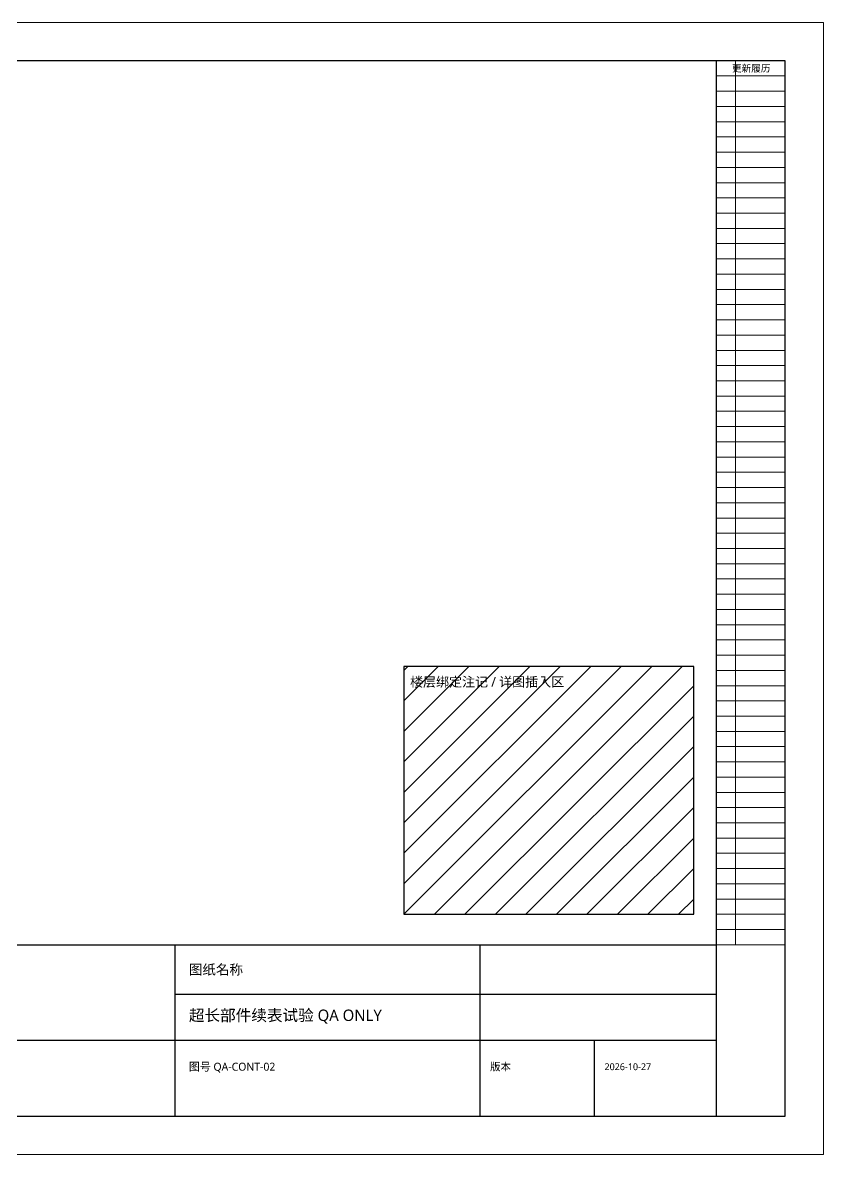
# Model space of a CAD drawing. Header units: millimetres. Extents: x 0 to 420, y 0 to 297.
# Drawn here: x 210 to 420, y 0 to 297 of the extents above; entities that cross this region are included whole.
import ezdxf

# ---------------------------------------------------------------- set-up
doc = ezdxf.new("R2010")
doc.units = ezdxf.units.MM
for name, color, linetype in [('ALIGN_A3', 8, 'Continuous'), ('BORDER', 7, 'Continuous'), ('FIXED_INFO', 7, 'Continuous'), ('NOTE_INSERT', 6, 'Continuous'), ('REVISION', 1, 'Continuous'), ('TEXT', 7, 'Continuous')]:
    doc.layers.add(name, color=color, linetype=linetype)
doc.styles.add('MDG_CJK', font='NotoSansSC-VF.ttf')

msp = doc.modelspace()

# ---------------------------------------------------------------- linework, layer by layer
at = {"layer": 'ALIGN_A3', "lineweight": 13}
for p, q in [((420, 297), (0, 297)), ((420, 0), (420, 297)), ((0, 0), (420, 0))]:
    msp.add_line(p, q, dxfattribs=at)
at = {"layer": 'BORDER', "lineweight": 30}
for p, q in [((410, 287), (10, 287)), ((410, 10), (410, 287)), ((10, 10), (410, 10))]:
    msp.add_line(p, q, dxfattribs=at)
at = {"layer": 'FIXED_INFO', "lineweight": 30}
msp.add_line((10, 55), (392, 55), dxfattribs=at)
at = {"layer": 'FIXED_INFO', "lineweight": 25}
for p, q in [((250, 10), (250, 55)), ((330, 10), (330, 55)), ((250, 42), (392, 42)), ((10, 30), (392, 30)), ((360, 10), (360, 30))]:
    msp.add_line(p, q, dxfattribs=at)
at = {"layer": 'NOTE_INSERT', "lineweight": 25}
for p, q in [((386, 128), (310, 128)), ((310, 128), (310, 63)), ((386, 63), (386, 128)), ((310, 63), (386, 63))]:
    msp.add_line(p, q, dxfattribs=at)
at = {"layer": 'NOTE_INSERT', "lineweight": 9}
for p, q in [((310, 63), (375, 128)), ((310, 71), (367, 128)), ((310, 79), (359, 128)), ((310, 87), (351, 128)), ((310, 95), (343, 128)), ((310, 103), (335, 128)), ((310, 111), (327, 128)), ((310, 119), (319, 128)), ((310, 127), (311, 128)), ((318, 63), (383, 128)), ((326, 63), (386, 123)), ((334, 63), (386, 115)), ((342, 63), (386, 107)), ((350, 63), (386, 99)), ((358, 63), (386, 91)), ((366, 63), (386, 83)), ((374, 63), (386, 75)), ((382, 63), (386, 67))]:
    msp.add_line(p, q, dxfattribs=at)
at = {"layer": 'REVISION', "lineweight": 30}
msp.add_line((392, 10), (392, 287), dxfattribs=at)
at = {"layer": 'REVISION', "lineweight": 13}
for p, q in [((392, 287), (410, 287)), ((392, 283), (410, 283)), ((392, 279), (410, 279)), ((392, 275), (410, 275)), ((392, 271), (410, 271)), ((392, 267), (410, 267)), ((392, 263), (410, 263)), ((392, 259), (410, 259)), ((392, 255), (410, 255)), ((392, 251), (410, 251)), ((392, 247), (410, 247)), ((392, 243), (410, 243)), ((392, 239), (410, 239)), ((392, 235), (410, 235)), ((392, 231), (410, 231)), ((392, 227), (410, 227)), ((392, 223), (410, 223)), ((392, 219), (410, 219)), ((392, 215), (410, 215)), ((392, 211), (410, 211)), ((392, 207), (410, 207)), ((392, 203), (410, 203)), ((392, 199), (410, 199)), ((392, 195), (410, 195)), ((392, 191), (410, 191)), ((392, 187), (410, 187)), ((392, 183), (410, 183)), ((392, 179), (410, 179)), ((392, 175), (410, 175)), ((392, 171), (410, 171)), ((392, 167), (410, 167)), ((392, 163), (410, 163)), ((392, 159), (410, 159)), ((392, 155), (410, 155)), ((392, 151), (410, 151)), ((392, 147), (410, 147)), ((392, 143), (410, 143)), ((392, 139), (410, 139)), ((392, 135), (410, 135)), ((392, 131), (410, 131)), ((392, 127), (410, 127)), ((392, 123), (410, 123)), ((392, 119), (410, 119)), ((392, 115), (410, 115)), ((392, 111), (410, 111)), ((392, 107), (410, 107)), ((392, 103), (410, 103)), ((392, 99), (410, 99)), ((392, 95), (410, 95)), ((392, 91), (410, 91)), ((392, 87), (410, 87)), ((392, 83), (410, 83)), ((392, 79), (410, 79)), ((392, 75), (410, 75)), ((392, 71), (410, 71)), ((392, 67), (410, 67)), ((392, 63), (410, 63)), ((392, 59), (410, 59)), ((392, 55), (410, 55))]:
    msp.add_line(p, q, dxfattribs=at)
at = {"layer": 'REVISION', "lineweight": 15}
msp.add_line((397, 55), (397, 287), dxfattribs=at)

# ---------------------------------------------------------------- texts
at = {"layer": 'NOTE_INSERT', "style": 'MDG_CJK'}
msp.add_text('楼层绑定注记 / 详图插入区', height=2.5, dxfattribs=at).set_placement((311.6, 122.75))
at = {"layer": 'REVISION', "style": 'MDG_CJK'}
msp.add_text('更新履历', height=1.8, dxfattribs=at).set_placement((396.04, 284.1))
at = {"layer": 'TEXT', "style": 'MDG_CJK'}
for s, height, p in [('图纸名称', 2.6, (253.6, 47.2)), ('超长部件续表试验 QA ONLY', 3, (253.6, 35)), ('图号 QA-CONT-02', 2.1, (253.6, 21.95)), ('版本', 2, (332.6, 22)), ('2026-10-27', 1.8, (362.6, 22.1))]:
    msp.add_text(s, height=height, dxfattribs=at).set_placement(p)

doc.saveas('drawing.dxf')
